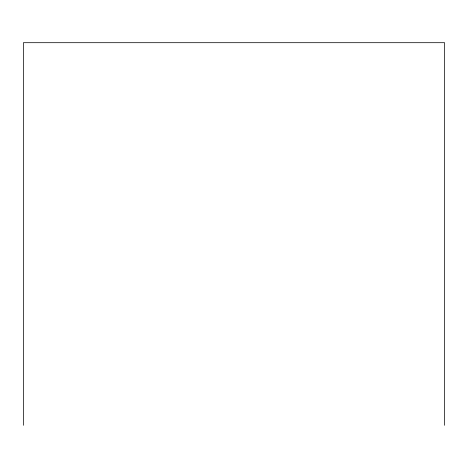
<?xml version="1.0" encoding="UTF-8"?>
<svg xmlns="http://www.w3.org/2000/svg" width="468" height="468" viewBox="0 0 468 468"><rect width="100%" height="100%" fill="white"/><g stroke="black" fill="none" stroke-linecap="round" stroke-linejoin="round"><path stroke-width="0.7" d="M444.6 425.307L444.6 42.693L23.4 42.693L23.4 425.307"/></g></svg>
